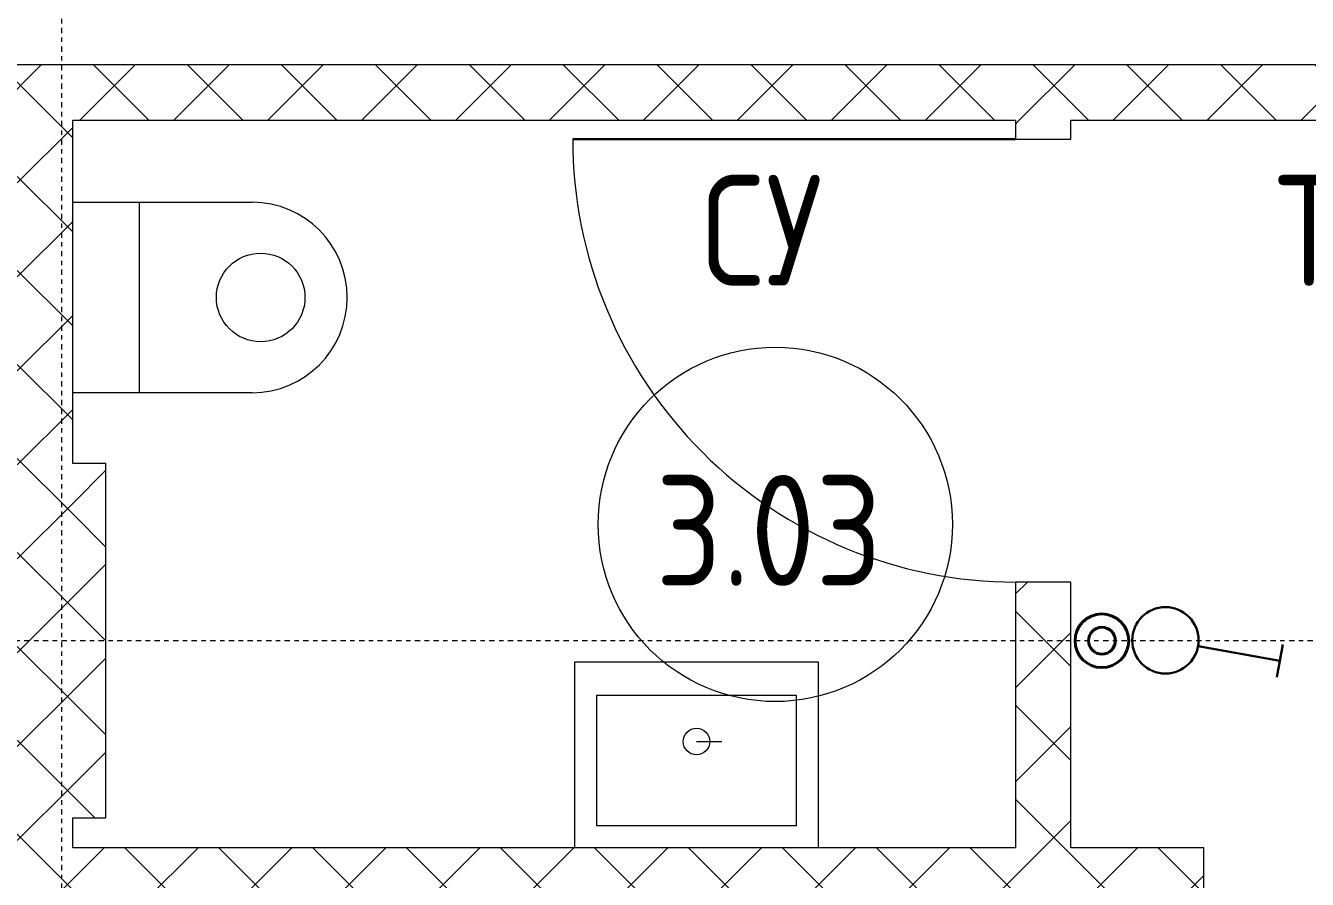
# Model space of a CAD drawing. Header units: millimetres. Extents: x -174154 to -170572, y -111302 to -109817.
# Drawn here: x -174049.46 to -174020.52, y -110887.65 to -110868.38 of the extents above; entities that cross this region are included whole.
import ezdxf

# ---------------------------------------------------------------- set-up
doc = ezdxf.new("R2010")
doc.units = ezdxf.units.MM
doc.linetypes.add('ACAD_ISO02W100', pattern=[15, 12, -3])
doc.linetypes.add('ADSK_Линия сетки', pattern=[21, 12, -3, 3, -3])
doc.layers.add('!Выключатели', color=200, linetype='Continuous')
for name, color, linetype, lineweight in [('!Подложка', 252, 'ACAD_ISO02W100', 25), ('Двери', 7, 'Continuous', 18), ('Марки помещений', 7, 'Continuous', 18), ('Оси', 7, 'Continuous', 9), ('Панель', 7, 'Continuous', 18), ('Сантехнические приборы', 7, 'Continuous', 18), ('Стены разрез', 7, 'Continuous', 40), ('Электрика', 7, 'Continuous', 40)]:
    doc.layers.add(name, color=color, linetype=linetype, lineweight=lineweight)
doc.styles.add('GOST Common', font='GOST Common.ttf', dxfattribs={"width": 0.9, "height": 250})
pattern_1 = [(45, (30280.00000000015, 12304.99999999978), (-106.0660171779821, 106.0660171779821), []), (135, (30280.00000000015, 12304.99999999978), (-106.0660171779821, -106.0660171779821), [])]

# ---------------------------------------------------------------- blocks, each defined once
blk = doc.blocks.new('*U245')
at = {"color": 0, "linetype": 'ByBlock', "lineweight": -2}
for points in [[(0.3420201433256692, -0.9396926207859071), (1.197070501639845, -3.288924172750681)], [(0.727224191246891, -3.459934244413513), (1.197070501639845, -3.288924172750681)], [(1.197070501639845, -3.288924172750681), (1.666916812032799, -3.117914101087843)]]:
    blk.add_lwpolyline(points, dxfattribs=at)
blk.add_circle((0, 0), 1, dxfattribs=at)
blk = doc.blocks.new('AC_Дверь_Однопольная_ПВХ - 960х2080h В Вл Л с доводчиком-799821-В_АР_ПЭ_03 Этаж')
at = {"layer": 'Панель', "lineweight": 30}
blk.add_line((499.9999999999943, 62.50000000096315), (499.9999999999943, 1062.500000000963), dxfattribs=at)
at = {"layer": 'Панель'}
blk.add_arc((499.9999999999942, 62.50000000096315), 999.9999999999992, 89.99999999999987, 180, dxfattribs=at)
blk = doc.blocks.new('ADSK_Умывальник со смесителем - Умывальник-V5-В_АР_ПЭ_03 Этаж')
at = {"layer": 'Сантехнические приборы'}
for p, q in [((-275.0000000000001, -420.000000000001), (-275.0000000000001, 0)), ((-275.0000000000001, 0), (275.0000000000007, 0)), ((275.0000000000007, 0), (275.0000000000007, -420.000000000001)), ((-224.9999999999988, -370.0000000000007), (-224.9999999999988, -74.99999999999756)), ((-224.9999999999988, -74.99999999999756), (224.9999999999993, -74.99999999999756)), ((224.9999999999993, -74.99999999999756), (224.9999999999993, -370.0000000000007)), ((1.808209189672272e-12, -179.9999999999982), (57.00000000000185, -179.9999999999984)), ((224.9999999999993, -370.0000000000007), (-224.9999999999988, -370.0000000000007))]:
    blk.add_line(p, q, dxfattribs=at)
blk.add_circle((0, -180), 30.00000000000002, dxfattribs=at)
blk = doc.blocks.new('ADSK_Унитаз_ГОСТ 30493-96 - С прямым выпуском-123696-В_АР_ПЭ_03 Этаж')
at = {"layer": 'Сантехнические приборы', "lineweight": 9}
for p, q in [((4.940324334012971e-12, 214.9999999999916), (405.0000000000045, 214.9999999999916)), ((149.9999999999996, 214.9999999999916), (150.0000000000003, -215.0000000000099)), ((405.0000000000059, -215.0000000000099), (4.940581277423917e-12, -215.0000000000099))]:
    blk.add_line(p, q, dxfattribs=at)
blk.add_circle((424.5493862857692, -8.662937034387142e-12), 100.0000000000001, dxfattribs=at)
blk.add_arc((405.0000000000045, -8.662937034387142e-12), 215.0000000000174, 270.0000000000001, 90.00000000000006, dxfattribs=at)
blk = doc.blocks.new('ADSK_Марка_Помещение_2_ГОСТ21-501-2011 - Имя и Категория-86712-В_АР_ПЭ_03 Этаж')
at = {"layer": 'Марки помещений'}
blk.add_circle((1.928857696959173e-16, -1.244575859722303e-16), 4.000000000000004, dxfattribs=at)
blk = doc.blocks.new('A$C7b4e20c5')
at = {"layer": 'Стены разрез', "lineweight": 20, "true_color": 0x636466}
h = blk.add_hatch(dxfattribs=at)
h.set_pattern_fill('FP_1', color=251, style=0, pattern_type=2)
h.set_pattern_definition(pattern_1)
h.paths.add_polyline_path([(12807.49999999998, 6639.999999999829), (12807.49999999998, 6764.999999999826), (12009.1327447407, 6764.999999999826), (12009.1327447407, 6639.999999999829), (12138.85495140086, 6639.999999999829)])
h.paths.add_polyline_path([(11009.1327447407, 6639.999999999837), (11009.1327447407, 6764.999999999835), (4554.999999999989, 6764.999999999853), (4554.999999999989, 6639.999999999855), (10109.13274474069, 6639.999999999837)])
h.paths.add_polyline_path([(3554.999999999993, 6639.999999999864), (3554.999999999989, 6764.999999999853), (2554.999999999985, 6764.999999999861), (2554.999999999985, 6639.999999999864), (3125.215508849058, 6639.999999999864)])
h = blk.add_hatch(dxfattribs=at)
h.set_pattern_fill('FP_1', color=251, style=0, pattern_type=2)
h.set_pattern_definition(pattern_1)
h.paths.add_polyline_path([(7855.000127035015, 4997.499999999838), (7855.000127035015, 6639.999999999846), (7730.000127035011, 6639.999999999846), (7730.000127035011, 4997.499999999838)])
h = blk.add_hatch(dxfattribs=at)
h.set_pattern_fill('FP_1', color=251, style=0, pattern_type=2)
h.set_pattern_definition(pattern_1)
h.paths.add_polyline_path([(10109.13274474068, 4997.49999999983), (10109.13274474068, 5597.499999999849), (9984.13274474068, 5597.499999999849), (9984.13274474068, 4997.49999999983)])
h.paths.add_polyline_path([(9984.132744740687, 6597.499999999847), (10109.13274474069, 6597.499999999847), (10109.13274474069, 6639.999999999837), (9984.132744740687, 6639.999999999837)])
h = blk.add_hatch(dxfattribs=at)
h.set_pattern_fill('FP_1', color=251, style=0, pattern_type=2)
h.set_pattern_definition(pattern_1)
h.paths.add_polyline_path([(7855.000127035019, 5064.999999999824), (7930.000127035139, 5064.999999999841), (7930.000127035008, 5864.999999999832), (7855.000127035015, 5864.999999999832)])
h = blk.add_hatch(dxfattribs=at)
h.set_pattern_fill('FP_1', color=251, style=0, pattern_type=2)
h.set_pattern_definition(pattern_1)
h.paths.add_polyline_path([(15143.40143225145, 4872.499999999815), (15317.49999999999, 4872.499999999815), (15317.49999999999, 4997.499999999813), (12734.13274474069, 4997.499999999821), (12734.13274474069, 4872.499999999824)])
h.paths.add_polyline_path([(11634.13274474069, 4872.499999999833), (11734.13274474069, 4872.499999999833), (11734.13274474069, 4997.499999999821), (11409.1327447407, 4997.499999999821), (11409.1327447407, 4872.499999999833), (11509.13274474069, 4872.499999999833)])
h.paths.add_polyline_path([(10409.13274474069, 4872.499999999833), (10409.13274474069, 4997.49999999983), (5165.132744740687, 4997.499999999847), (5165.132744740687, 4872.49999999985), (9134.308470550255, 4872.499999999841)])
h.paths.add_polyline_path([(4079.999999999985, 4872.49999999985), (4165.132744740684, 4872.49999999985), (4165.132744740684, 4997.499999999856), (4079.999999999985, 4997.499999999856), (4079.999999999985, 4959.999999999899)])
at = {"layer": 'Оси', "linetype": 'ADSK_Линия сетки'}
for p, q in [((7830.000127035084, 16592.85830273532), (7830.000127035055, -2195.000000000138)), ((32579.65973424556, 5465.000000000945), (-1856.358330931376, 5465.000000001057))]:
    blk.add_line(p, q, dxfattribs=at)
at = {"layer": 'Стены разрез', "color": 251, "lineweight": 20, "true_color": 0x636466}
for p, q in [((11009.13274474071, 6764.999999999838), (4555.000000000011, 6764.999999999859)), ((7855.000127035037, 5864.999999999833), (7855.000127035037, 6639.999999999848)), ((7855.000127035037, 6639.999999999848), (9984.132744740706, 6639.999999999842)), ((9984.132744740706, 6639.999999999842), (9984.132744740706, 6597.499999999852)), ((10109.13274474071, 6597.499999999852), (10109.13274474071, 6639.999999999842)), ((10109.13274474071, 6639.999999999842), (11009.13274474071, 6639.999999999839)), ((9984.132744740706, 6597.499999999852), (10109.13274474071, 6597.499999999852)), ((7930.000127035029, 5864.999999999844), (7855.000127035037, 5864.999999999833)), ((7930.00012703516, 5064.999999999844), (7930.000127035029, 5864.999999999844)), ((10109.1327447407, 5597.499999999853), (9984.132744740702, 5597.499999999853)), ((9984.132744740702, 5597.499999999853), (9984.132744740702, 4997.499999999838)), ((10109.1327447407, 4997.499999999838), (10109.1327447407, 5597.499999999853)), ((7855.00012703504, 5064.999999999832), (7930.00012703516, 5064.999999999844)), ((7855.000127035037, 4997.499999999846), (7855.000127035037, 5064.999999999832)), ((9984.132744740702, 4997.499999999838), (7855.000127035037, 4997.499999999847)), ((10409.13274474071, 4997.499999999837), (10109.1327447407, 4997.499999999838)), ((10409.13274474071, 4872.499999999838), (10409.13274474071, 4997.499999999837))]:
    blk.add_line(p, q, dxfattribs=at)
at = {"layer": 'Двери', "color": 251, "lineweight": 20, "true_color": 0x636466, "rotation": 89.99999999999984}
blk.add_blockref('AC_Дверь_Однопольная_ПВХ - 960х2080h В Вл Л с доводчиком-799821-В_АР_ПЭ_03 Этаж', (10046.63274474071, 6097.49999999986), dxfattribs=at)
at = {"layer": 'Марки помещений', "color": 251, "lineweight": 20, "true_color": 0x636466, "xscale": 99.99999999999993, "yscale": 99.99999999999993, "zscale": 99.99999999999993}
blk.add_blockref('ADSK_Марка_Помещение_2_ГОСТ21-501-2011 - Имя и Категория-86712-В_АР_ПЭ_03 Этаж', (9441.4632192327, 5727.693753444612), dxfattribs=at)
at = {"layer": 'Сантехнические приборы', "color": 251, "lineweight": 20, "true_color": 0x636466}
for name, p in [('ADSK_Унитаз_ГОСТ 30493-96 - С прямым выпуском-123696-В_АР_ПЭ_03 Этаж', (7855.000127035029, 6239.999999999721)), ('ADSK_Умывальник со смесителем - Умывальник-V5-В_АР_ПЭ_03 Этаж', (9263.613219232699, 5417.499999999844))]:
    blk.add_blockref(name, p, dxfattribs=at)
at = {"layer": 'Марки помещений', "color": 251, "lineweight": 20, "true_color": 0x636466, "char_height": 249.9999999999997, "attachment_point": 1, "style": 'GOST Common'}
for s, insert, width in [('СУ', (9274.799946106286, 6516.35960831448), 411.2656874999996), ('Тамбур', (10570.43271901877, 6516.35960831448), 1233.797062499999), ('3.03', (9170.84994610629, 5839.085845039897), 663.7972499999995)]:
    blk.add_mtext(s, dxfattribs=dict(at, insert=insert, width=width))
blk = doc.blocks.new('Расп.кор.')
at = {"layer": 'Электрика', "lineweight": 40}
for radius in [0.6052509563797912, 0.3033444430485588]:
    blk.add_circle((0, 0), radius, dxfattribs=at)

msp = doc.modelspace()

# ---------------------------------------------------------------- block references
at = {"layer": '!Выключатели', "lineweight": 30, "xscale": 0.7500000000000001, "yscale": 0.7500000000000001, "zscale": 0.7500000000000001, "rotation": 59.8735010370156}
msp.add_blockref('*U245', (-174023.7253150327, -110882.2535263127), dxfattribs=at)
at = {"layer": '!Подложка', "ltscale": 20, "xscale": 0.01, "yscale": 0.01, "zscale": 0.01}
msp.add_blockref('A$C7b4e20c5', (-174126.9501441634, -110936.9123824751), dxfattribs=at)
at = {"layer": 'Электрика', "rotation": 90}
msp.add_blockref('Расп.кор.', (-174025.1599602413, -110882.2623824751), dxfattribs=at)

doc.saveas('drawing.dxf')
